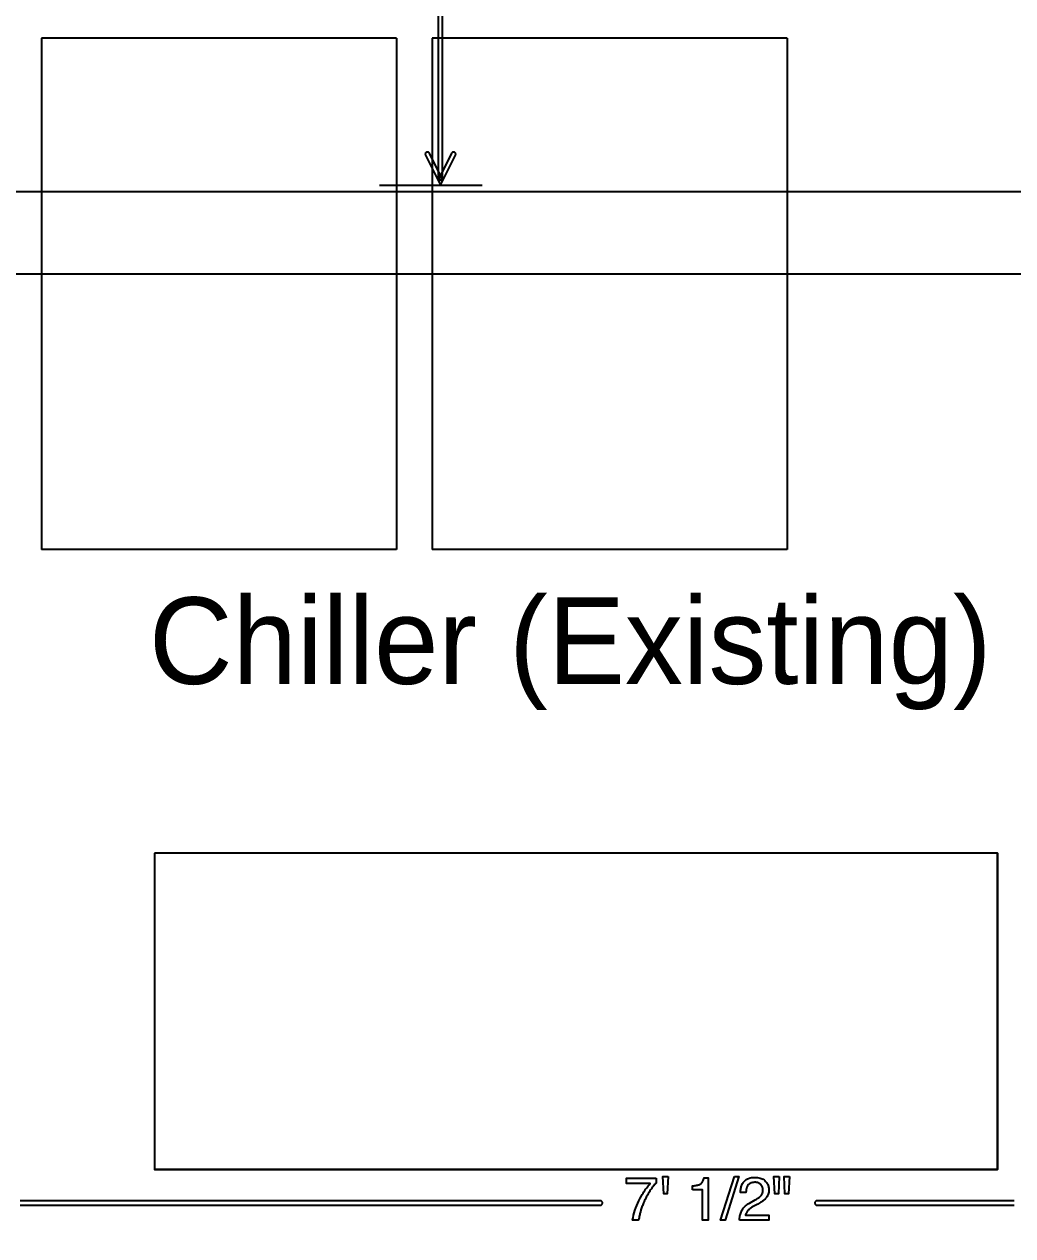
# Model space of a CAD drawing. Header units: inches. Extents: x -1 to 396, y -34 to 687.
# Drawn here: x 149.2 to 201.4, y 427.8 to 491.7 of the extents above; entities that cross this region are included whole.
import ezdxf

# ---------------------------------------------------------------- set-up
doc = ezdxf.new("R2010")
doc.units = ezdxf.units.IN
doc.header["$MEASUREMENT"] = 0
for name, color, linetype in [('AL_EQUIPMENT', 6, 'Continuous'), ('AL_LABELS', 1, 'Continuous'), ('AL_LINEWORK', 30, 'Continuous'), ('DIMENSIONS', 9, 'Continuous'), ('WALLS', 7, 'Continuous')]:
    doc.layers.add(name, color=color, linetype=linetype)

# ---------------------------------------------------------------- blocks, each defined once
blk = doc.blocks.new('AL_metro_rack', base_point=(1615.856, -825.47))
for p, q in [((1607.458, -789.47), (1607.458, -861.47)), ((1607.458, -789.47), (1624.253, -789.47)), ((1624.253, -789.47), (1624.253, -861.47)), ((1607.458, -861.47), (1624.253, -861.47))]:
    blk.add_line(p, q)
blk.add_lwpolyline([(1607.458, -861.47), (1624.253, -861.47), (1624.253, -789.47), (1607.458, -789.47)], close=True)

msp = doc.modelspace()

# ---------------------------------------------------------------- linework, layer by layer
at = {"layer": 'AL_LINEWORK'}
for p, q in [((168.877, 491.016), (150.114, 491.016)), ((150.114, 491.016), (150.114, 464.012)), ((168.877, 491.016), (168.877, 464.012)), ((189.535, 491.016), (170.772, 491.016)), ((170.772, 491.016), (170.772, 464.012)), ((189.535, 491.016), (189.535, 464.012)), ((168.877, 464.012), (150.114, 464.012)), ((189.535, 464.012), (170.772, 464.012))]:
    msp.add_line(p, q, dxfattribs=at)
at = {"layer": 'DIMENSIONS'}
for points in [[(171.091, 492.384), (171.091, 490.662), (171.091, 489.916), (171.091, 489.307), (171.091, 488.804), (171.091, 488.381), (171.091, 488.007), (171.091, 487.653), (171.091, 487.293), (171.091, 486.896), (171.091, 486.433), (171.091, 485.878), (171.091, 485.438), (171.091, 485.082), (171.091, 484.796), (171.091, 484.566), (171.091, 484.38), (171.091, 484.223), (171.091, 484.082), (171.091, 483.943), (171.091, 483.794), (171.091, 483.619), (171.092, 483.6), (171.097, 483.583), (171.104, 483.566), (171.113, 483.551), (171.125, 483.538), (171.138, 483.526), (171.153, 483.517), (171.169, 483.51), (171.187, 483.506), (171.206, 483.504), (171.224, 483.506), (171.242, 483.51), (171.259, 483.517), (171.274, 483.526), (171.287, 483.538), (171.299, 483.551), (171.308, 483.566), (171.315, 483.583), (171.319, 483.6), (171.321, 483.619), (171.321, 483.619), (171.321, 483.794), (171.321, 483.943), (171.321, 484.082), (171.321, 484.223), (171.321, 484.38), (171.321, 484.566), (171.321, 484.796), (171.321, 485.082), (171.321, 485.438), (171.321, 485.878), (171.321, 486.433), (171.321, 486.896), (171.321, 487.293), (171.321, 487.653), (171.321, 488.007), (171.321, 488.381), (171.321, 488.804), (171.321, 489.307), (171.321, 489.916), (171.321, 490.662), (171.321, 492.384)], [(167.986, 483.246), (173.404, 483.246)], [(148.986, 429.378), (149.625, 429.378), (151.1, 429.378), (152.321, 429.378), (153.358, 429.378), (154.283, 429.378), (155.166, 429.378), (156.077, 429.378), (157.089, 429.378), (158.271, 429.378), (159.695, 429.378), (161.431, 429.378), (161.45, 429.378), (161.465, 429.378), (161.478, 429.378), (161.489, 429.378), (161.5, 429.378), (161.51, 429.378), (161.522, 429.378), (161.535, 429.378), (161.55, 429.378), (161.569, 429.378), (163.412, 429.378), (164.923, 429.378), (166.177, 429.378), (167.247, 429.378), (168.209, 429.378), (169.137, 429.378), (170.106, 429.378), (171.19, 429.378), (172.463, 429.378), (174.002, 429.378), (175.228, 429.378), (176.217, 429.378), (177.002, 429.378), (177.618, 429.378), (178.099, 429.378), (178.477, 429.378), (178.788, 429.378), (179.065, 429.378), (179.342, 429.379), (179.653, 429.379), (179.672, 429.38), (179.689, 429.384), (179.706, 429.391), (179.721, 429.401), (179.734, 429.412), (179.746, 429.426), (179.755, 429.441), (179.762, 429.457), (179.766, 429.475), (179.768, 429.494), (179.766, 429.512), (179.762, 429.53), (179.755, 429.546), (179.746, 429.561), (179.734, 429.575), (179.721, 429.586), (179.706, 429.596), (179.689, 429.603), (179.672, 429.607), (179.653, 429.608), (179.342, 429.608), (179.065, 429.608), (178.788, 429.608), (178.477, 429.608), (178.099, 429.608), (177.618, 429.608), (177.002, 429.608), (176.217, 429.608), (175.228, 429.608), (174.002, 429.608), (172.463, 429.608), (171.189, 429.608), (170.106, 429.608), (169.137, 429.608), (168.209, 429.608), (167.247, 429.608), (166.177, 429.608), (164.923, 429.608), (163.412, 429.608), (161.569, 429.608), (161.55, 429.608), (161.535, 429.608), (161.522, 429.608), (161.51, 429.608), (161.5, 429.608), (161.489, 429.608), (161.478, 429.608), (161.465, 429.608), (161.45, 429.608), (161.431, 429.608), (159.695, 429.608), (158.271, 429.608), (157.089, 429.608), (156.077, 429.608), (155.166, 429.608), (154.283, 429.608), (153.358, 429.608), (152.321, 429.608), (151.1, 429.608), (149.625, 429.608), (148.986, 429.608)], [(201.53, 429.609), (200.568, 429.609), (199.493, 429.609), (198.229, 429.609), (196.703, 429.609), (195.488, 429.609), (194.508, 429.609), (193.729, 429.609), (193.118, 429.609), (192.642, 429.609), (192.267, 429.609), (191.959, 429.609), (191.685, 429.609), (191.411, 429.609), (191.103, 429.609), (191.084, 429.607), (191.067, 429.603), (191.05, 429.596), (191.035, 429.587), (191.022, 429.575), (191.01, 429.562), (191.001, 429.547), (190.994, 429.53), (190.99, 429.512), (190.988, 429.494), (190.99, 429.475), (190.994, 429.457), (191.001, 429.441), (191.01, 429.426), (191.022, 429.412), (191.035, 429.401), (191.05, 429.392), (191.067, 429.385), (191.084, 429.38), (191.103, 429.379), (191.411, 429.379), (191.685, 429.379), (191.959, 429.379), (192.267, 429.379), (192.642, 429.379), (193.118, 429.379), (193.729, 429.379), (194.508, 429.379), (195.488, 429.379), (196.703, 429.379), (198.229, 429.379), (199.493, 429.379), (200.568, 429.379), (201.53, 429.379)]]:
    msp.add_lwpolyline(points, dxfattribs=at)
for points in [[(170.413, 484.833), (171.103, 483.453), (171.206, 483.247), (171.309, 483.453), (171.999, 484.833), (172.006, 484.85), (172.01, 484.868), (172.011, 484.886), (172.009, 484.903), (172.005, 484.92), (171.998, 484.937), (171.989, 484.952), (171.977, 484.965), (171.963, 484.977), (171.947, 484.987), (171.93, 484.994), (171.912, 484.998), (171.894, 484.999), (171.877, 484.997), (171.86, 484.993), (171.843, 484.986), (171.828, 484.977), (171.815, 484.965), (171.803, 484.952), (171.793, 484.935), (171.103, 483.555), (171.309, 483.555), (170.619, 484.935), (170.609, 484.952), (170.597, 484.965), (170.584, 484.977), (170.568, 484.986), (170.552, 484.993), (170.535, 484.997), (170.517, 484.999), (170.499, 484.998), (170.482, 484.994), (170.464, 484.987), (170.448, 484.977), (170.434, 484.965), (170.423, 484.952), (170.414, 484.937), (170.407, 484.92), (170.402, 484.903), (170.401, 484.886), (170.402, 484.868), (170.406, 484.85), (170.413, 484.833)], [(182.602, 430.799), (182.602, 430.552), (182.58, 430.529), (182.556, 430.504), (182.53, 430.475), (182.504, 430.443), (182.476, 430.408), (182.446, 430.37), (182.415, 430.328), (182.383, 430.284), (182.349, 430.236), (182.313, 430.186), (182.278, 430.133), (182.243, 430.08), (182.209, 430.025), (182.176, 429.97), (182.144, 429.914), (182.112, 429.858), (182.082, 429.8), (182.052, 429.742), (182.023, 429.683), (181.995, 429.623), (181.968, 429.564), (181.943, 429.507), (181.919, 429.451), (181.896, 429.396), (181.875, 429.342), (181.855, 429.289), (181.836, 429.237), (181.818, 429.185), (181.802, 429.136), (181.788, 429.087), (181.778, 429.054), (181.768, 429.017), (181.758, 428.976), (181.747, 428.932), (181.735, 428.883), (181.723, 428.831), (181.711, 428.775), (181.697, 428.716), (181.684, 428.652), (181.67, 428.585), (181.357, 428.585), (181.381, 428.714), (181.41, 428.843), (181.444, 428.971), (181.483, 429.1), (181.528, 429.228), (181.578, 429.356), (181.633, 429.484), (181.693, 429.612), (181.758, 429.74), (181.828, 429.868), (181.872, 429.942), (181.915, 430.014), (181.96, 430.083), (182.004, 430.151), (182.049, 430.217), (182.095, 430.28), (182.141, 430.342), (182.187, 430.401), (182.234, 430.459), (182.281, 430.514), (181.036, 430.514), (181.036, 430.799), (182.602, 430.799)], [(183.24, 430.895), (183.188, 429.97), (183.006, 429.97), (182.954, 430.895), (183.24, 430.895)], [(184.527, 430.179), (184.527, 430.396), (184.586, 430.403), (184.642, 430.41), (184.694, 430.418), (184.742, 430.427), (184.787, 430.436), (184.828, 430.447), (184.865, 430.458), (184.898, 430.47), (184.928, 430.483), (184.954, 430.496), (184.978, 430.512), (185, 430.532), (185.021, 430.555), (185.041, 430.583), (185.06, 430.614), (185.077, 430.649), (185.094, 430.688), (185.109, 430.731), (185.122, 430.777), (185.135, 430.827), (185.358, 430.827), (185.358, 428.585), (185.057, 428.585), (185.056, 430.179), (184.527, 430.179)], [(186.742, 430.895), (186.981, 430.895), (186.248, 428.585), (186.009, 428.585), (186.742, 430.895)], [(187.005, 428.585), (187.009, 428.643), (187.014, 428.698), (187.022, 428.753), (187.031, 428.806), (187.043, 428.857), (187.055, 428.907), (187.07, 428.955), (187.087, 429.002), (187.105, 429.048), (187.125, 429.091), (187.148, 429.134), (187.175, 429.176), (187.206, 429.217), (187.24, 429.257), (187.279, 429.297), (187.322, 429.336), (187.369, 429.374), (187.419, 429.411), (187.474, 429.447), (187.533, 429.483), (187.835, 429.657), (187.874, 429.681), (187.911, 429.703), (187.946, 429.725), (187.978, 429.746), (188.007, 429.767), (188.035, 429.787), (188.059, 429.806), (188.082, 429.824), (188.102, 429.842), (188.119, 429.859), (188.144, 429.885), (188.166, 429.912), (188.185, 429.94), (188.202, 429.969), (188.216, 429.999), (188.228, 430.029), (188.237, 430.06), (188.243, 430.092), (188.247, 430.124), (188.248, 430.157), (188.247, 430.196), (188.244, 430.233), (188.238, 430.268), (188.229, 430.302), (188.219, 430.334), (188.206, 430.364), (188.191, 430.393), (188.173, 430.42), (188.153, 430.446), (188.13, 430.47), (188.106, 430.492), (188.08, 430.511), (188.053, 430.529), (188.023, 430.544), (187.993, 430.556), (187.961, 430.567), (187.927, 430.575), (187.891, 430.581), (187.854, 430.584), (187.816, 430.585), (187.76, 430.583), (187.707, 430.576), (187.658, 430.565), (187.612, 430.55), (187.57, 430.53), (187.531, 430.506), (187.497, 430.477), (187.465, 430.444), (187.438, 430.407), (187.413, 430.365), (187.402, 430.341), (187.392, 430.314), (187.382, 430.286), (187.374, 430.256), (187.367, 430.224), (187.361, 430.191), (187.356, 430.155), (187.352, 430.118), (187.349, 430.079), (187.347, 430.038), (187.06, 430.038), (187.062, 430.096), (187.065, 430.151), (187.071, 430.205), (187.079, 430.256), (187.089, 430.305), (187.101, 430.352), (187.115, 430.396), (187.131, 430.439), (187.148, 430.479), (187.168, 430.518), (187.208, 430.58), (187.253, 430.635), (187.304, 430.684), (187.36, 430.727), (187.422, 430.763), (187.49, 430.792), (187.564, 430.815), (187.643, 430.832), (187.727, 430.841), (187.818, 430.845), (187.893, 430.843), (187.964, 430.836), (188.031, 430.826), (188.094, 430.811), (188.152, 430.792), (188.207, 430.769), (188.257, 430.742), (188.303, 430.711), (188.345, 430.675), (188.383, 430.635), (188.417, 430.593), (188.447, 430.55), (188.474, 430.506), (188.497, 430.461), (188.517, 430.415), (188.533, 430.368), (188.545, 430.32), (188.554, 430.271), (188.559, 430.221), (188.561, 430.17), (188.559, 430.117), (188.554, 430.065), (188.544, 430.015), (188.531, 429.966), (188.514, 429.919), (188.493, 429.874), (188.468, 429.83), (188.439, 429.788), (188.407, 429.747), (188.371, 429.708), (188.347, 429.685), (188.32, 429.661), (188.289, 429.637), (188.255, 429.611), (188.217, 429.584), (188.176, 429.557), (188.131, 429.528), (188.083, 429.499), (188.032, 429.469), (187.976, 429.437), (187.761, 429.318), (187.731, 429.301), (187.702, 429.284), (187.674, 429.268), (187.648, 429.251), (187.623, 429.235), (187.6, 429.219), (187.578, 429.203), (187.557, 429.187), (187.537, 429.171), (187.519, 429.156), (187.489, 429.128), (187.461, 429.1), (187.435, 429.071), (187.412, 429.042), (187.391, 429.012), (187.372, 428.981), (187.356, 428.95), (187.342, 428.918), (187.33, 428.885), (187.321, 428.852), (188.55, 428.852), (188.55, 428.585), (187.005, 428.585)], [(189.108, 430.895), (189.063, 429.97), (188.873, 429.97), (188.824, 430.895), (189.108, 430.895)], [(189.648, 430.895), (189.601, 429.97), (189.41, 429.97), (189.362, 430.895), (189.648, 430.895)]]:
    msp.add_lwpolyline(points, close=True, dxfattribs=at)
at = {"layer": 'WALLS'}
for points in [[(231.913, 482.902), (138.843, 482.902), (138.843, 482.902), (138.843, 446.042), (109.215, 446.042), (109.215, 481.536), (104.715, 481.536), (104.715, 446.042), (100.316, 446.042), (100.316, 441.686), (138.843, 441.686), (138.843, 419.403), (121.204, 419.403), (121.204, 415.048), (138.843, 415.048), (138.843, 408.248), (231.913, 408.248)], [(227.571, 412.589), (143.185, 412.589), (143.185, 478.56), (227.571, 478.56)]]:
    msp.add_lwpolyline(points, dxfattribs=at)

# ---------------------------------------------------------------- block references
at = {"layer": 'AL_EQUIPMENT', "xscale": 0.9949310202100043, "yscale": 0.618882782391213, "rotation": 270}
msp.add_blockref('AL_metro_rack', (178.366, 439.614), dxfattribs=at)

# ---------------------------------------------------------------- texts
at = {"layer": 'AL_LABELS', "insert": (178.065, 461.48), "char_height": 4.57426, "attachment_point": 2}
msp.add_mtext('Chiller (Existing)', dxfattribs=at)

doc.saveas('drawing.dxf')
